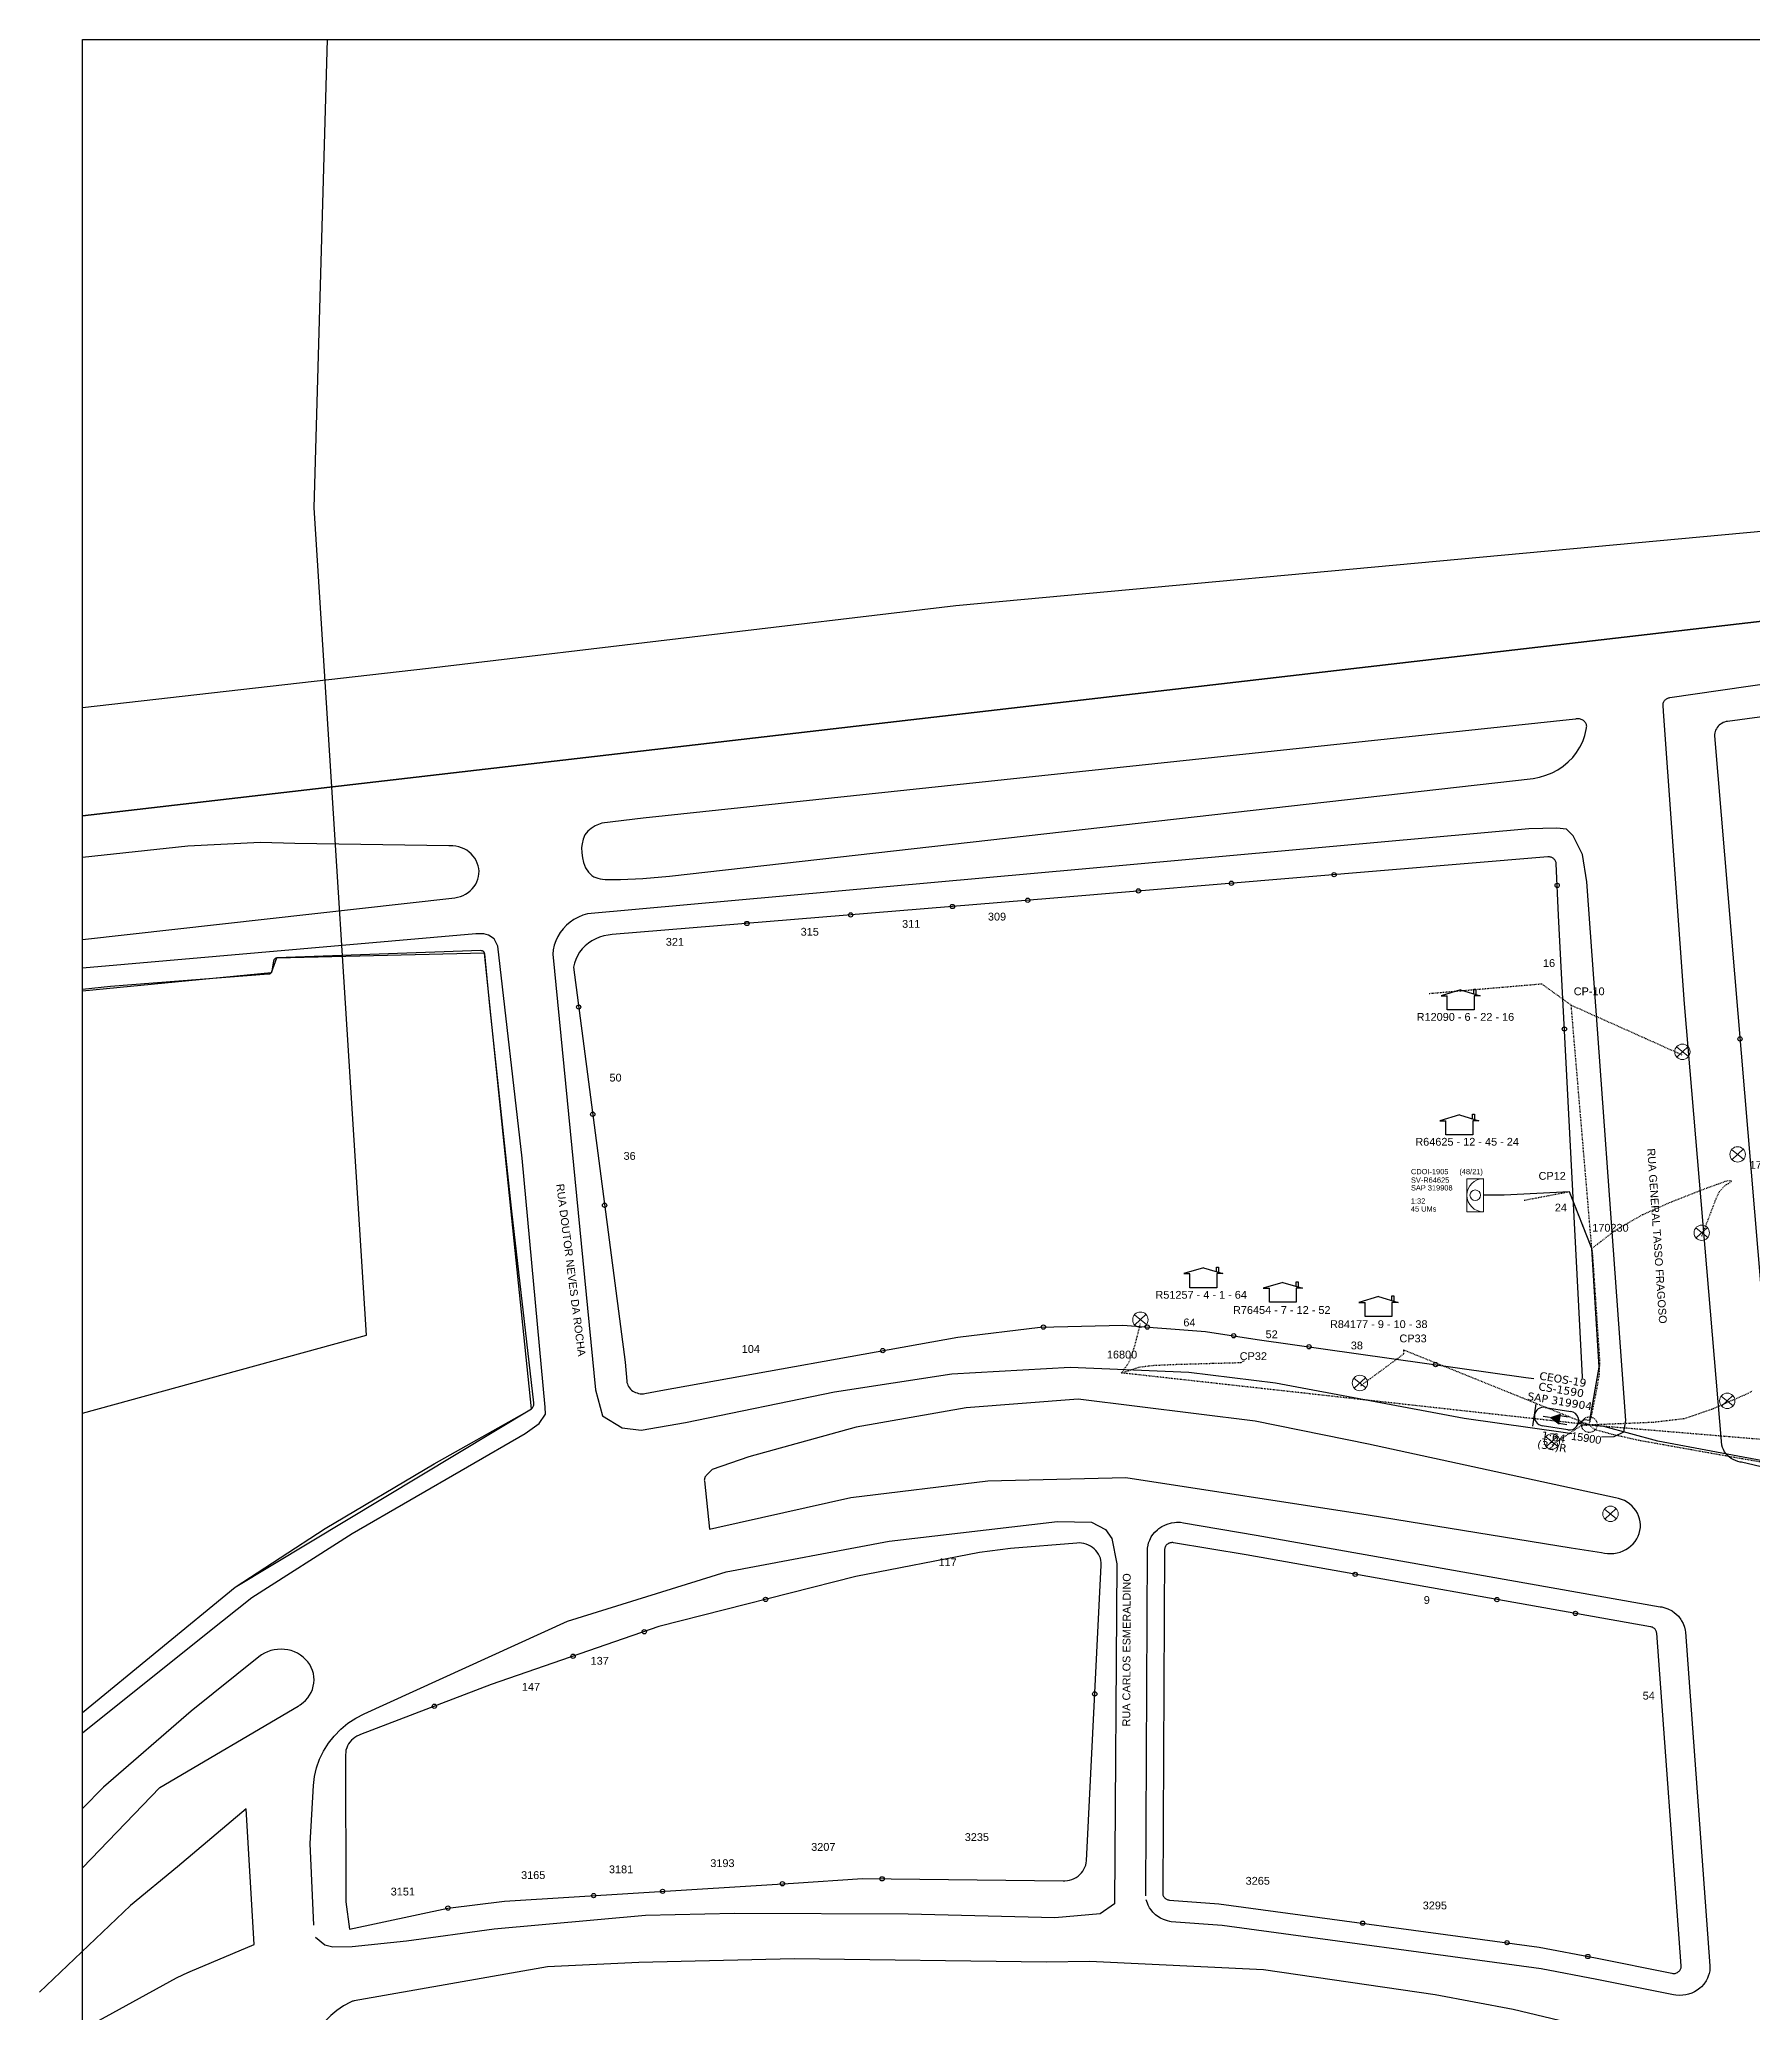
# Model space of a CAD drawing. Header units: metres. Extents: x -1339 to -841, y 9870 to 10292.
# Drawn here: x -1339 to -1119.5, y 10038.8 to 10291.6 of the extents above; entities that cross this region are included whole.
import ezdxf
from ezdxf.enums import TextEntityAlignment as Align

# ---------------------------------------------------------------- set-up
doc = ezdxf.new("R2010")
doc.units = ezdxf.units.M
doc.header["$LTSCALE"] = 0.001
doc.linetypes.add('PHANTOM2', pattern=[1.25, 0.625, -0.125, 0.125, -0.125, 0.125, -0.125])
doc.linetypes.add('UG', pattern=[3e-05, 1.5e-05, -5e-06, 0, -5e-06, 0, -5e-06])
for name, color, linetype in [('10.0 - Cartográfico', 252, 'Continuous'), ('10.0 - Cartográfico - Divisa', 252, 'Continuous'), ('10.1 - Número do Imóvel', 7, 'Continuous'), ('10.2 - Nome das Ruas', 252, 'Continuous'), ('10.3 - Caixas Subterrâneas', 5, 'Continuous'), ('10.7 - Imóveis (Survey)', 7, 'Continuous'), ('20.4-CEOS', 1, 'Continuous'), ('30.6 - Comprimento do cabo', 7, 'Continuous'), ('celulas gpon', 7, 'Continuous'), ('INTERV', 5, 'Continuous'), ('MUB_BAIRROS', 7, 'Continuous'), ('MUB_EDIFICACOES', 7, 'Continuous'), ('NOS_DE_INFRAESTRUTURA', 7, 'Continuous'), ('surveys', 7, 'Continuous')]:
    doc.layers.add(name, color=color, linetype=linetype)
for name, color, linetype, lineweight in [('10.4-Postes', 1, 'Continuous', 0), ("20.0-LEGENDA DOS CDO'S", 1, 'Continuous', 0), ('20.1-CDO_INTERIOR', 1, 'Continuous', 0)]:
    doc.layers.add(name, color=color, linetype=linetype, lineweight=lineweight)
for name, color, linetype, plot in [('10.4-Postes Sem Uso', 7, 'Continuous', False), ('10.5-Traçado Subterraneo', 40, 'Continuous', False), ('Surveys Sem Uso', 9, 'Continuous', False)]:
    doc.layers.add(name, color=color, linetype=linetype, plot=plot)
doc.styles.add('ARIAL', font='arial.ttf')
doc.styles.add('NORMOGRAFO', font='arial.ttf')
doc.styles.add('siredit', font='verdana.ttf')

# ---------------------------------------------------------------- blocks, each defined once
blk = doc.blocks.new('DV')
at = {"linetype": 'Continuous'}
blk.add_circle((0, 0), 0.00000275, dxfattribs=at)
blk = doc.blocks.new('PTPT')
at = {"layer": '10.4-Postes', "color": 1, "linetype": 'PHANTOM2'}
for points in [[(-0.0000079, 0.0000104), (0.0000075, -0.000002)], [(0.000007, 0.0000109), (-0.0000074, -0.0000025)]]:
    blk.add_lwpolyline(points, dxfattribs=at)
at = {"layer": '10.4-Postes', "color": 1}
blk.add_circle((-0.0000002, 0.0000042), 0.00000987, dxfattribs=at)
blk = doc.blocks.new('SURVEY_SURVEY')
for p, q in [((0, 0.0000254), (-0.0000251, 0.000018)), ((0, 0.0000254), (0.0000251, 0.000018)), ((0.0000169, 0.0000264), (0.0000195, 0.0000264)), ((0.0000169, 0.0000205), (0.0000169, 0.0000264)), ((0.0000195, 0.0000264), (0.0000195, 0.0000198)), ((-0.0000251, 0.000018), (-0.0000173, 0.000018)), ((-0.0000172, 0), (-0.0000172, 0.0000179)), ((0.0000172, 0), (-0.0000172, 0)), ((0.0000251, 0.000018), (0.0000172, 0.000018)), ((0.0000172, 0.000018), (0.0000172, 0))]:
    blk.add_line(p, q)
blk = doc.blocks.new('CDOI_CT_ESQ')
at = {"layer": '20.1-CDO_INTERIOR', "color": 0, "lineweight": 18}
blk.add_lwpolyline([(-2.12, -2.13), (-2.12, 2.12), (0, 2.12), (0.01, -2.13)], close=True, dxfattribs=at)
blk.add_circle((-1.06, 0), 0.68, dxfattribs=at)
blk.add_arc((0.01, 0), 2.13, 90.0276, 270.0276, dxfattribs=at)
at = {"layer": "20.0-LEGENDA DOS CDO'S", "color": 0, "style": 'ARIAL'}
for tag, p in [('CDO_N', (-9.3, 2.69)), ('SAP', (-9.3, 0.61)), ('SURVEY', (-9.3, 1.6)), ('1:XX', (-9.31, -1.08)), ('UMS', (-9.31, -2.09))]:
    blk.add_attdef(tag, p, '', height=0.68, rotation=359.9724, dxfattribs=at)
blk.add_attdef('FIBRAS_UTILIZADAS', text='', height=0.68, rotation=359.9724, dxfattribs=at).set_placement((-1.59, 2.69), align=Align.CENTER)
blk = doc.blocks.new('MHMX')
at = {"layer": '10.3 - Caixas Subterrâneas', "linetype": 'PHANTOM2'}
blk.add_circle((0, 0), 1, dxfattribs=at)
blk = doc.blocks.new('*U101')
at = {"layer": '20.4-CEOS', "color": 0}
for p, q in [((-4.54, 1.19), (-1.19, 1.19)), ((-1.19, -1.19), (-4.54, -1.19))]:
    blk.add_line(p, q, dxfattribs=at)
for points in [[(-5.73, -1.43), (-5.73, 1.44)], [(-3.79, 0), (-4.59, 0)], [(-2.47, 0.48), (-1.45, 0.48)], [(-2.47, -0.52), (-1.45, -0.52)]]:
    blk.add_lwpolyline(points, dxfattribs=at)
blk.add_lwpolyline([(-3.79, 0, 0, 1.47, 0), (-2.41, 0, 1.47, 1.47, 0)], format="xyseb", dxfattribs=at)
for centre, start, end in [((-4.54, 0), 90, 270), ((-1.19, 0), 270, 90)]:
    blk.add_arc(centre, 1.19, start, end, dxfattribs=at)
at = {"layer": '20.4-CEOS', "color": 7, "style": 'siredit'}
for tag, p in [('FID', (-2.86, 5.6)), ('LOCAL', (-2.86, 4.24)), ('SAP', (-2.81, 2.77)), ('RACIO_SPLITAGEM', (-2.86, -1.88)), ('RESERVA_FINAIS', (-2.86, -3.08))]:
    blk.add_attdef(tag, text='', height=1.01, dxfattribs=at).set_placement(p, align=Align.TOP_CENTER)

msp = doc.modelspace()

# ---------------------------------------------------------------- linework, layer by layer
at = {"layer": '10.0 - Cartográfico'}
for points in [[(-1333.54, 10205.98), (-1289.18, 10211.05), (-1221.6, 10219.05), (-1069.78, 10233.06), (-1059.53, 10234.06), (-1013.14, 10239.08), (-1013.18, 10242.18), (-1014.84, 10252.56), (-1019.17, 10280.96), (-1019.49, 10282.64), (-1021.77, 10282.62), (-1024.65, 10282.44), (-1043.74, 10279.42), (-1044.07, 10281.66), (-1044.47, 10291.6)], [(-1110.08, 10106.75), (-1120.88, 10109.29), (-1121.06, 10109.31), (-1121.36, 10109.39), (-1121.67, 10109.5), (-1121.95, 10109.63), (-1122.22, 10109.78), (-1122.46, 10109.97), (-1122.69, 10110.17), (-1122.9, 10110.4), (-1123.07, 10110.64), (-1123.22, 10110.9), (-1123.34, 10111.17), (-1123.42, 10111.46), (-1128.19, 10168.04), (-1130.88, 10205.49), (-1130.95, 10206.29), (-1130.95, 10206.39), (-1130.94, 10206.48), (-1130.92, 10206.57), (-1130.89, 10206.66), (-1130.85, 10206.75), (-1130.81, 10206.83), (-1130.75, 10206.91), (-1130.68, 10206.98), (-1130.6, 10207.04), (-1130.52, 10207.11), (-1130.43, 10207.15), (-1130.34, 10207.19), (-1130.25, 10207.23), (-1130.15, 10207.25), (-1130.07, 10207.26), (-1066.6, 10216.48)], [(-1261.66, 10191.8), (-1266.95, 10191.17), (-1267.82, 10190.84), (-1268.34, 10190.51), (-1268.76, 10190.16), (-1269.12, 10189.69), (-1269.37, 10189.11), (-1269.5, 10188.55), (-1269.55, 10188.07), (-1269.53, 10187.38), (-1269.44, 10186.73), (-1269.33, 10186.12), (-1269.04, 10185.44), (-1268.66, 10184.91), (-1268.47, 10184.68), (-1268.24, 10184.47), (-1267.99, 10184.32), (-1267.73, 10184.21), (-1267.46, 10184.13), (-1267.17, 10184.05), (-1266.88, 10184), (-1266.55, 10183.96), (-1264.58, 10183.94), (-1261.69, 10184.1), (-1258.29, 10184.38), (-1147.61, 10196.91), (-1146.77, 10197.08), (-1145.96, 10197.32), (-1145.17, 10197.64), (-1144.43, 10198.03), (-1143.74, 10198.49), (-1143.1, 10199.02), (-1142.52, 10199.61), (-1142.03, 10200.25), (-1141.6, 10200.93), (-1141.24, 10201.65), (-1140.97, 10202.4), (-1140.8, 10203.18), (-1140.76, 10203.39), (-1140.75, 10203.49), (-1140.74, 10203.59), (-1140.75, 10203.7), (-1140.78, 10203.8), (-1140.82, 10203.9), (-1140.86, 10204), (-1140.92, 10204.09), (-1140.98, 10204.18), (-1141.05, 10204.25), (-1141.13, 10204.32), (-1141.22, 10204.38), (-1141.32, 10204.44), (-1141.43, 10204.48), (-1141.54, 10204.51), (-1141.64, 10204.54), (-1141.76, 10204.55), (-1141.87, 10204.56), (-1141.98, 10204.55), (-1142.09, 10204.53), (-1142.17, 10204.5), (-1261.66, 10191.8)], [(-1114.48, 10205.31), (-1122.67, 10204.22), (-1122.87, 10204.19), (-1123.06, 10204.14), (-1123.25, 10204.06), (-1123.43, 10203.97), (-1123.59, 10203.86), (-1123.75, 10203.73), (-1123.89, 10203.59), (-1124.02, 10203.44), (-1124.12, 10203.28), (-1124.21, 10203.11), (-1124.27, 10202.93), (-1124.32, 10202.75), (-1124.34, 10202.56), (-1124.34, 10202.37), (-1117.53, 10121.05)], [(-1138.84, 10112.52), (-1137.21, 10112.6), (-1135.96, 10113.2), (-1135.7, 10114.62), (-1140.73, 10183.68), (-1141.27, 10187.17), (-1142.47, 10189.57), (-1143.34, 10190.39), (-1144.55, 10190.55), (-1148.14, 10190.47), (-1268.79, 10179.58), (-1269.39, 10179.39), (-1269.97, 10179.14), (-1270.53, 10178.84), (-1271.04, 10178.49), (-1271.51, 10178.09), (-1271.92, 10177.65), (-1272.3, 10177.17), (-1272.61, 10176.65), (-1272.86, 10176.1), (-1273.06, 10175.54), (-1273.18, 10174.96), (-1273.24, 10174.38)], [(-1333.54, 10176.27), (-1286.2, 10181.58), (-1285.82, 10181.61), (-1285.45, 10181.68), (-1285.09, 10181.77), (-1284.74, 10181.91), (-1284.42, 10182.08), (-1284.1, 10182.28), (-1283.82, 10182.51), (-1283.56, 10182.77), (-1283.33, 10183.05), (-1283.13, 10183.34), (-1282.96, 10183.66), (-1282.84, 10183.99), (-1282.76, 10184.34), (-1282.71, 10184.68), (-1282.7, 10185.03), (-1282.73, 10185.38), (-1282.81, 10185.73), (-1282.92, 10186.06), (-1283.06, 10186.38), (-1283.24, 10186.69), (-1283.46, 10186.97), (-1283.7, 10187.24), (-1283.98, 10187.48), (-1284.28, 10187.7), (-1284.61, 10187.87), (-1284.95, 10188.02), (-1285.3, 10188.15), (-1285.68, 10188.22), (-1286.05, 10188.26), (-1286.43, 10188.28), (-1286.56, 10188.27), (-1306.3, 10188.59), (-1310.71, 10188.68), (-1320.03, 10188.21)], [(-1320.03, 10188.21), (-1333.54, 10186.78)], [(-1141.32, 10120.02), (-1141.31, 10120.07), (-1141.29, 10120.16), (-1141.29, 10120.25), (-1144.33, 10179.34), (-1144.66, 10185.99), (-1144.66, 10186.04), (-1144.67, 10186.13), (-1144.7, 10186.22), (-1144.73, 10186.31), (-1144.78, 10186.4), (-1144.83, 10186.48), (-1144.89, 10186.55), (-1144.97, 10186.62), (-1145.05, 10186.68), (-1145.12, 10186.73), (-1145.21, 10186.77), (-1145.31, 10186.81), (-1145.41, 10186.83), (-1145.51, 10186.85), (-1145.61, 10186.86), (-1145.71, 10186.86), (-1209.01, 10181.58), (-1265.62, 10176.89), (-1266.17, 10176.84), (-1266.71, 10176.72), (-1267.25, 10176.56), (-1267.75, 10176.35), (-1268.24, 10176.09), (-1268.69, 10175.79), (-1269.11, 10175.44), (-1269.48, 10175.06), (-1269.81, 10174.64), (-1270.08, 10174.19), (-1270.3, 10173.71), (-1270.48, 10173.22), (-1270.59, 10172.72)], [(-1274.21, 10116.35), (-1277.17, 10148.24), (-1277.17, 10148.26), (-1280.3, 10175.43), (-1280.76, 10176.36), (-1281.48, 10176.83), (-1282.09, 10176.99), (-1283.13, 10176.98), (-1333.54, 10172.59)], [(-1333.54, 10077.21), (-1313.96, 10093.29), (-1302.43, 10100.78), (-1288.44, 10109.1), (-1276.14, 10116.02), (-1276.08, 10116.06), (-1275.99, 10116.13), (-1275.92, 10116.19), (-1275.86, 10116.26), (-1275.8, 10116.34), (-1275.76, 10116.43), (-1275.72, 10116.52), (-1275.69, 10116.61), (-1275.68, 10116.7), (-1275.68, 10116.8), (-1275.68, 10116.89), (-1278.5, 10141.44), (-1281.33, 10167.76), (-1281.96, 10174.45), (-1281.98, 10174.49), (-1282, 10174.54), (-1282.02, 10174.58), (-1282.04, 10174.63), (-1282.07, 10174.66), (-1282.1, 10174.7), (-1282.13, 10174.74), (-1282.18, 10174.76), (-1282.22, 10174.79), (-1282.27, 10174.81), (-1282.32, 10174.82), (-1282.37, 10174.83), (-1282.47, 10174.84), (-1288.38, 10174.65), (-1308.62, 10173.9), (-1308.67, 10173.89), (-1308.72, 10173.88), (-1308.76, 10173.86), (-1308.81, 10173.84), (-1308.85, 10173.81), (-1308.89, 10173.77), (-1308.93, 10173.75), (-1308.98, 10173.67), (-1309.01, 10173.62), (-1309.01, 10173.57), (-1309.03, 10173.52), (-1309.25, 10172.2), (-1309.26, 10172.15), (-1309.28, 10172.11), (-1309.3, 10172.06), (-1309.33, 10172.02), (-1309.35, 10171.98), (-1309.39, 10171.94), (-1309.43, 10171.92), (-1309.47, 10171.89), (-1309.51, 10171.86), (-1309.56, 10171.84), (-1309.61, 10171.83), (-1309.65, 10171.82), (-1309.7, 10171.81), (-1329.94, 10170.24), (-1333.54, 10169.86)], [(-1273.24, 10174.38), (-1267.77, 10118.56), (-1266.89, 10115.23), (-1264.34, 10113.7), (-1261.93, 10113.39), (-1256.23, 10114.39), (-1237.14, 10118.32), (-1222.12, 10120.62), (-1206.93, 10121.47), (-1191.73, 10120.84), (-1180.61, 10119.44), (-1156.43, 10114.92), (-1143.45, 10113.08), (-1142.64, 10112.96)], [(-1270.59, 10172.72), (-1263.99, 10122.09), (-1263.77, 10119.69), (-1263.74, 10119.51), (-1263.69, 10119.33), (-1263.62, 10119.15), (-1263.53, 10118.97), (-1263.42, 10118.81), (-1263.29, 10118.67), (-1263.15, 10118.54), (-1262.99, 10118.41), (-1262.82, 10118.31), (-1262.64, 10118.23), (-1262.44, 10118.16), (-1262.25, 10118.1), (-1262.05, 10118.07), (-1261.85, 10118.06), (-1261.64, 10118.07), (-1261.44, 10118.1), (-1259.4, 10118.48), (-1221.34, 10125.31), (-1210.8, 10126.59), (-1200.17, 10126.83), (-1189.58, 10126.05), (-1182.97, 10125.03), (-1148.52, 10120.16), (-1147.51, 10120.03)], [(-1333.54, 10074.6), (-1317.44, 10087.47), (-1311.82, 10091.94), (-1298.98, 10100.15), (-1276.79, 10112.97), (-1275, 10114.25), (-1274.2, 10115.43), (-1274.21, 10116.35)], [(-1137.04, 10104.74), (-1168.69, 10111.58), (-1183.22, 10114.56), (-1205.93, 10117.35), (-1220.25, 10116.27), (-1234.37, 10113.8), (-1248.14, 10109.99), (-1252.83, 10108.35), (-1253.58, 10107.59), (-1253.63, 10107.52), (-1253.69, 10107.45), (-1253.74, 10107.36), (-1253.78, 10107.27), (-1253.8, 10107.18), (-1253.82, 10107.08), (-1253.83, 10106.99), (-1253.82, 10106.9), (-1253.16, 10100.69), (-1252.24, 10100.94), (-1235.03, 10104.77), (-1217.48, 10106.91), (-1199.8, 10107.34), (-1168.73, 10102.56), (-1142.73, 10098.31), (-1138.86, 10097.71), (-1138.46, 10097.62), (-1138.06, 10097.57), (-1137.65, 10097.57), (-1137.24, 10097.59), (-1136.84, 10097.67), (-1136.44, 10097.77), (-1136.07, 10097.92), (-1135.71, 10098.1), (-1135.38, 10098.31), (-1135.06, 10098.56), (-1134.78, 10098.84), (-1134.53, 10099.14), (-1134.32, 10099.46), (-1134.15, 10099.81), (-1134.01, 10100.16), (-1133.92, 10100.53), (-1133.86, 10100.91), (-1133.86, 10101.28), (-1133.89, 10101.66), (-1133.96, 10102.03), (-1134.09, 10102.4), (-1134.24, 10102.74), (-1134.44, 10103.08), (-1134.68, 10103.39), (-1134.93, 10103.67), (-1135.24, 10103.94), (-1135.56, 10104.16), (-1135.91, 10104.37), (-1136.28, 10104.53), (-1136.66, 10104.65), (-1137.04, 10104.74)], [(-1303.89, 10049.96), (-1304.33, 10060.41), (-1303.92, 10067.85), (-1303.79, 10069), (-1303.52, 10070.12), (-1303.13, 10071.22), (-1302.62, 10072.27), (-1302, 10073.27), (-1301.26, 10074.2), (-1300.42, 10075.06), (-1299.5, 10075.83), (-1298.48, 10076.5), (-1297.43, 10077.06), (-1271.34, 10088.93), (-1251.03, 10095.25), (-1230.13, 10099.18), (-1208.57, 10101.68), (-1204.2, 10101.61), (-1202.39, 10100.68), (-1201.58, 10099.53), (-1200.97, 10096.27), (-1201.25, 10052.69), (-1203.11, 10051.42), (-1208.89, 10050.89), (-1227.69, 10051.37), (-1249.97, 10051.46), (-1261.36, 10051.22), (-1280.76, 10049.44), (-1292, 10047.93), (-1298.97, 10047.17), (-1301.42, 10047.15), (-1302.47, 10047.42), (-1303.64, 10048.37)], [(-1197.25, 10053.72), (-1197.25, 10053.98), (-1197.01, 10097.97), (-1197.01, 10098.28), (-1196.94, 10098.64), (-1196.88, 10098.97), (-1196.74, 10099.29), (-1196.56, 10099.72), (-1196.33, 10100.02), (-1196.1, 10100.34), (-1195.73, 10100.64), (-1195.58, 10100.78), (-1195.2, 10101.04), (-1194.81, 10101.23), (-1194.49, 10101.36), (-1193.94, 10101.53), (-1193.55, 10101.56), (-1193.32, 10101.59), (-1192.78, 10101.59), (-1192.41, 10101.53), (-1183.08, 10099.96), (-1131.3, 10090.76), (-1131.11, 10090.74), (-1130.71, 10090.63), (-1130.32, 10090.49), (-1129.79, 10090.23), (-1129.48, 10089.98), (-1129.32, 10089.86), (-1128.98, 10089.54), (-1128.69, 10089.15), (-1128.58, 10088.98), (-1128.37, 10088.64), (-1128.2, 10088.13), (-1128.12, 10087.77), (-1128.09, 10087.52), (-1124.95, 10044.75), (-1124.94, 10044.49), (-1124.97, 10044.12), (-1125.05, 10043.76), (-1125.15, 10043.43), (-1125.25, 10043.18), (-1125.41, 10042.84), (-1125.71, 10042.42), (-1126.03, 10042.07), (-1126.25, 10041.89), (-1126.56, 10041.63), (-1126.91, 10041.44), (-1127.28, 10041.25), (-1127.68, 10041.13), (-1128.04, 10041.03), (-1128.43, 10040.99), (-1128.83, 10040.95), (-1129.32, 10040.99), (-1129.61, 10041.03), (-1139.45, 10043), (-1146.56, 10044.38), (-1187.47, 10049.92), (-1194, 10050.4), (-1194.18, 10050.45), (-1194.46, 10050.5), (-1194.98, 10050.69), (-1195.34, 10050.86), (-1195.69, 10051.07), (-1195.99, 10051.31), (-1196.33, 10051.62), (-1196.56, 10051.92), (-1196.76, 10052.19), (-1196.92, 10052.53), (-1197.04, 10052.78), (-1197.19, 10053.23)], [(-1299.75, 10052.96), (-1299.28, 10049.45), (-1286.69, 10052.16), (-1279.44, 10053.04), (-1262.25, 10054.11), (-1242.4, 10055.36), (-1233.56, 10055.93), (-1207.82, 10055.65), (-1207.61, 10055.65), (-1207.3, 10055.68), (-1207.01, 10055.75), (-1206.72, 10055.83), (-1206.44, 10055.95), (-1206.18, 10056.09), (-1205.93, 10056.26), (-1205.7, 10056.45), (-1205.5, 10056.67), (-1205.32, 10056.9), (-1205.17, 10057.14), (-1205.04, 10057.4), (-1204.95, 10057.67), (-1204.88, 10057.95), (-1204.86, 10058.23), (-1202.95, 10096.1), (-1202.95, 10096.15), (-1202.95, 10096.43), (-1203, 10096.71), (-1203.07, 10096.99), (-1203.17, 10097.26), (-1203.3, 10097.51), (-1203.46, 10097.75), (-1203.64, 10097.98), (-1203.85, 10098.19), (-1204.08, 10098.37), (-1204.34, 10098.53), (-1204.6, 10098.67), (-1204.89, 10098.78), (-1205.18, 10098.86), (-1205.48, 10098.91), (-1205.79, 10098.94), (-1206.09, 10098.93), (-1214.6, 10098.22), (-1218.56, 10097.71), (-1234.41, 10094.64), (-1259.67, 10088.22), (-1281.16, 10080.79), (-1297.89, 10074.38), (-1298.07, 10074.31), (-1298.36, 10074.18), (-1298.61, 10074.03), (-1298.85, 10073.85), (-1299.06, 10073.65), (-1299.25, 10073.43), (-1299.41, 10073.19), (-1299.56, 10072.94), (-1299.66, 10072.67), (-1299.75, 10072.39), (-1299.79, 10072.11), (-1299.81, 10071.83), (-1299.75, 10052.96)], [(-1195.08, 10053.99), (-1195.07, 10053.9), (-1195.04, 10053.81), (-1195, 10053.72), (-1194.96, 10053.64), (-1194.9, 10053.56), (-1194.84, 10053.48), (-1194.77, 10053.41), (-1194.69, 10053.35), (-1194.6, 10053.3), (-1194.52, 10053.25), (-1194.42, 10053.22), (-1194.32, 10053.2), (-1194.19, 10053.18), (-1187.9, 10052.71), (-1146.81, 10047.15), (-1139.6, 10045.76), (-1129.81, 10043.8), (-1129.71, 10043.78), (-1129.61, 10043.77), (-1129.5, 10043.78), (-1129.4, 10043.79), (-1129.31, 10043.82), (-1129.21, 10043.85), (-1129.12, 10043.9), (-1129.04, 10043.94), (-1128.96, 10044.01), (-1128.88, 10044.07), (-1128.81, 10044.14), (-1128.76, 10044.23), (-1128.72, 10044.31), (-1128.68, 10044.4), (-1128.65, 10044.49), (-1128.63, 10044.58), (-1128.63, 10044.68), (-1128.63, 10044.74), (-1131.76, 10087.37), (-1131.77, 10087.46), (-1131.79, 10087.56), (-1131.83, 10087.65), (-1131.87, 10087.73), (-1131.92, 10087.82), (-1131.98, 10087.9), (-1132.05, 10087.96), (-1132.13, 10088.02), (-1132.21, 10088.08), (-1132.3, 10088.13), (-1132.4, 10088.16), (-1132.5, 10088.19), (-1132.55, 10088.2), (-1184.37, 10097.4), (-1193.69, 10098.97), (-1193.79, 10098.98), (-1193.9, 10098.98), (-1194, 10098.97), (-1194.1, 10098.96), (-1194.2, 10098.93), (-1194.29, 10098.9), (-1194.38, 10098.85), (-1194.46, 10098.79), (-1194.54, 10098.73), (-1194.62, 10098.67), (-1194.67, 10098.58), (-1194.73, 10098.51), (-1194.77, 10098.42), (-1194.81, 10098.33), (-1194.82, 10098.24), (-1194.84, 10098.15), (-1194.84, 10098.09), (-1195.08, 10054.09), (-1195.08, 10053.99)], [(-1333.54, 10057.3), (-1323.61, 10067.61), (-1305.9, 10078.02), (-1305.81, 10078.08), (-1305.71, 10078.15), (-1305.61, 10078.22), (-1305.26, 10078.48), (-1304.95, 10078.76), (-1304.66, 10079.08), (-1304.42, 10079.43), (-1304.22, 10079.79), (-1304.06, 10080.18), (-1303.94, 10080.57), (-1303.87, 10080.98), (-1303.84, 10081.4), (-1303.87, 10081.8), (-1303.93, 10082.21), (-1304.05, 10082.6), (-1304.21, 10082.99), (-1304.4, 10083.36), (-1304.64, 10083.7), (-1304.93, 10084.02), (-1305.24, 10084.32), (-1305.58, 10084.57), (-1305.96, 10084.8), (-1306.35, 10084.99), (-1306.76, 10085.14), (-1307.19, 10085.24), (-1307.63, 10085.31), (-1308.07, 10085.33), (-1308.52, 10085.31), (-1308.95, 10085.25), (-1309.38, 10085.14), (-1309.8, 10085), (-1310.2, 10084.81), (-1310.56, 10084.59), (-1310.91, 10084.33)], [(-1310.91, 10084.33), (-1319.61, 10077.4), (-1330.85, 10067.66), (-1333.54, 10064.93)], [(-1333.54, 10036.58), (-1321.46, 10043.2), (-1319.92, 10043.94), (-1319.9, 10043.95), (-1319.72, 10044.02), (-1311.53, 10047.5), (-1312.54, 10064.89), (-1321.33, 10057.43), (-1327.38, 10052.5), (-1339.04, 10041.38)], [(-1119.46, 10031.83), (-1150.18, 10039.15), (-1160.14, 10041.03), (-1182.17, 10044.23), (-1204.45, 10045.29), (-1209.96, 10045.21), (-1242.32, 10045.64), (-1262.23, 10045.16), (-1273.94, 10044.63), (-1298.72, 10040.26), (-1298.84, 10040.24), (-1298.91, 10040.21), (-1299.16, 10040.1), (-1300.08, 10039.61), (-1300.93, 10039.04), (-1301.71, 10038.39), (-1302.41, 10037.66), (-1303.02, 10036.88), (-1303.55, 10036.03)]]:
    msp.add_lwpolyline(points, dxfattribs=at)
at = {"layer": '10.5-Traçado Subterraneo', "linetype": 'UG'}
for points in [[(-1160.92, 10169.36), (-1146.52, 10170.59), (-1142.72, 10167.86)], [(-1140.08, 10136.67), (-1142.72, 10167.86)], [(-1142.72, 10167.86), (-1133.18, 10163.59)], [(-1133.18, 10163.59), (-1128.45, 10161.46)], [(-1142.94, 10143.93), (-1148.77, 10142.82)], [(-1140.08, 10136.67), (-1142.94, 10143.93)], [(-1140.08, 10136.67), (-1139.34, 10137.25), (-1137.14, 10138.95), (-1133.6, 10141.01), (-1130.11, 10142.56), (-1125.82, 10144.25), (-1123.83, 10144.98), (-1122.69, 10145.39), (-1122.11, 10145.33)], [(-1125.97, 10138.27), (-1124.14, 10143.07), (-1123.74, 10143.94), (-1123.05, 10144.71), (-1122.84, 10144.86), (-1122.57, 10144.99), (-1122.11, 10145.33)], [(-1140.08, 10136.67), (-1139.99, 10135.77), (-1139.09, 10122.36), (-1139.15, 10120.54), (-1139.51, 10118.43), (-1140.12, 10115.41), (-1140.24, 10114.97), (-1140.45, 10114.08)], [(-1198.64, 10124.21), (-1198.22, 10125.9), (-1198.04, 10126.57), (-1197.92, 10127.13)], [(-1200.37, 10120.73), (-1199.82, 10121.47), (-1199.47, 10121.98), (-1199.15, 10122.7), (-1198.64, 10124.23), (-1198.64, 10124.21)], [(-1164.23, 10123.67), (-1164.22, 10123.13), (-1168.49, 10119.98)], [(-1140.45, 10114.08), (-1164.23, 10123.67)], [(-1200.37, 10120.73), (-1199.45, 10121.03), (-1198.12, 10121.48), (-1196.32, 10121.7), (-1193.74, 10121.82), (-1188.59, 10121.97), (-1185.17, 10122.06), (-1185, 10122.06), (-1184.52, 10122.36)], [(-1140.45, 10114.08), (-1200.37, 10120.73)], [(-1168.49, 10119.98), (-1169.78, 10119.02)], [(-1140.45, 10114.08), (-1139.48, 10114.13), (-1132.17, 10114.43), (-1128.17, 10114.9), (-1124.48, 10116.17), (-1120.57, 10117.9), (-1119.84, 10118.24), (-1119.48, 10118.44)], [(-1143.87, 10112.38), (-1141.43, 10113.99), (-1140.45, 10114.08)], [(-1140.45, 10114.08), (-1139.73, 10113.5), (-1137.32, 10112.85), (-1134.07, 10112.12), (-1127.53, 10110.95), (-1120.83, 10109.76), (-1111.26, 10108.14), (-1110.33, 10108.02), (-1107.54, 10107.46), (-1086.27, 10103.49), (-1086.27, 10103.49), (-1086.27, 10103.49)], [(-1140.45, 10114.08), (-1112.06, 10111.72)], [(-1145.17, 10111.52), (-1143.87, 10112.38)]]:
    msp.add_lwpolyline(points, dxfattribs=at)
at = {"layer": 'celulas gpon', "color": 116, "linetype": 'Continuous'}
msp.add_lwpolyline([(-1333.54, 10115.56), (-1297.13, 10125.56), (-1303.84, 10231.57), (-1302.12, 10291.6)], dxfattribs=at)
at = {"layer": 'INTERV', "color": 0, "ltscale": 25}
for points in [[(-1142.94, 10143.93), (-1151.32, 10143.5), (-1153.96, 10143.5)], [(-1141.81, 10114.23), (-1141.05, 10114.75), (-1140.35, 10114.68), (-1139.12, 10121.45), (-1140.08, 10136.67), (-1142.94, 10143.93)], [(-1078.77, 10102.14), (-1086.26, 10103.49), (-1131.64, 10111.99), (-1138.54, 10113.87), (-1141.81, 10114.23)]]:
    msp.add_lwpolyline(points, dxfattribs=at)
at = {"layer": 'MUB_BAIRROS', "color": 10, "linetype": 'Continuous'}
for points in [[(-1333.54, 10192.1), (-887.87, 10243.75), (-841.42, 10249.12)], [(-841.42, 10249.12), (-887.87, 10243.75), (-1333.54, 10192.1)]]:
    msp.add_lwpolyline(points, dxfattribs=at)
at = {"layer": 'MUB_EDIFICACOES', "color": 222, "linetype": 'Continuous'}
msp.add_lwpolyline([(-1333.54, 10077.21), (-1313.96, 10093.29), (-1275.99, 10116.13), (-1282, 10174.54), (-1308.67, 10173.89), (-1309.35, 10171.98), (-1333.54, 10169.67)], dxfattribs=at)
at = {"layer": 'NOS_DE_INFRAESTRUTURA'}
msp.add_lwpolyline([(-1333.54, 10291.6), (-841.42, 10291.6), (-841.42, 9869.52), (-1333.54, 9869.52)], close=True, dxfattribs=at)

# ---------------------------------------------------------------- block references
at = {"layer": '10.0 - Cartográfico - Divisa', "color": 255, "xscale": 100000, "yscale": 100000, "zscale": 100000}
for p in [(-1173.11, 10184.58), (-1198.19, 10182.49), (-1186.27, 10183.48), (-1144.52, 10183.2), (-1235.07, 10179.42), (-1222.03, 10180.5), (-1212.37, 10181.3), (-1248.37, 10178.32), (-1269.93, 10167.62), (-1143.59, 10164.8), (-1121.09, 10163.53), (-1268.13, 10153.88), (-1266.61, 10142.22), (-1210.36, 10126.6), (-1197.05, 10126.6), (-1230.95, 10123.59), (-1185.98, 10125.49), (-1176.33, 10124.09), (-1160.1, 10121.8), (-1170.41, 10094.92), (-1245.97, 10091.7), (-1152.24, 10091.69), (-1142.18, 10089.91), (-1261.53, 10087.57), (-1270.64, 10084.43), (-1288.43, 10078.01), (-1203.78, 10079.6), (-1243.81, 10055.27), (-1231.04, 10055.9), (-1268.01, 10053.75), (-1259.17, 10054.3), (-1286.69, 10052.16), (-1169.45, 10050.22), (-1150.95, 10047.72), (-1140.59, 10045.95)]:
    msp.add_blockref('DV', p, dxfattribs=at)
at = {"layer": '10.3 - Caixas Subterrâneas'}
msp.add_blockref('MHMX', (-1140.4, 10114.1), dxfattribs=at)
at = {"layer": '10.4-Postes Sem Uso', "color": 1, "xscale": 100000, "yscale": 100000, "zscale": 100000}
for p in [(-1128.45, 10161.46), (-1121.37, 10148.31), (-1125.97, 10138.27), (-1197.92, 10127.13), (-1169.78, 10119.02), (-1122.7, 10116.73), (-1145.17, 10111.52), (-1137.67, 10102.25)]:
    msp.add_blockref('PTPT', p, dxfattribs=at)
at = {"layer": '20.1-CDO_INTERIOR', "color": 7}
msp.add_blockref('CDOI_CT_ESQ', (-1153.96, 10143.5), dxfattribs=at).add_auto_attribs({'CDO_N': 'CDOI-1905', 'FIBRAS_UTILIZADAS': '(48/21)', 'SURVEY': 'SV-R64625', 'SAP': 'SAP 319908', '1:XX': '1:32', 'UMS': '45 UMs'})
at = {"layer": '30.6 - Comprimento do cabo', "color": 5}
ref = msp.add_blockref('*U101', (-1141.77, 10114.41), dxfattribs=dict(at, rotation=350.7246640413577))
ref.add_attrib('FID', 'CEOS-19', dxfattribs={"layer": '20.4-CEOS', "color": 7, "height": 1.01, "rotation": 350.7247, "style": 'siredit'}).set_placement((-1143.7, 10120.4), align=Align.TOP_CENTER)
ref.add_attrib('LOCAL', 'CS-1590', dxfattribs={"layer": '20.4-CEOS', "color": 7, "height": 1.01, "rotation": 350.7247, "style": 'siredit'}).set_placement((-1143.92, 10119.06), align=Align.TOP_CENTER)
ref.add_attrib('SAP', 'SAP 319904', dxfattribs={"layer": '20.4-CEOS', "color": 7, "height": 1.01, "rotation": 350.7247, "style": 'siredit'}).set_placement((-1144.1, 10117.6), align=Align.TOP_CENTER)
ref.add_attrib('RACIO_SPLITAGEM', '1:64', dxfattribs={"layer": '20.4-CEOS', "color": 7, "height": 1.01, "rotation": 350.7247, "style": 'siredit'}).set_placement((-1144.9, 10113.01), align=Align.TOP_CENTER)
ref.add_attrib('RESERVA_FINAIS', '(32)R', dxfattribs={"layer": '20.4-CEOS', "color": 7, "height": 1.01, "rotation": 350.7247, "style": 'siredit'}).set_placement((-1145.1, 10111.84), align=Align.TOP_CENTER)
at = {"layer": 'surveys', "color": 255, "xscale": 100000, "yscale": 100000, "zscale": 100000}
msp.add_blockref('SURVEY_SURVEY', (-1157.06, 10151.25), dxfattribs=at)
at = {"layer": 'Surveys Sem Uso', "color": 0, "xscale": 100000, "yscale": 100000, "zscale": 100000}
for p in [(-1156.89, 10167.26), (-1189.87, 10131.65), (-1179.68, 10129.78), (-1167.42, 10127.97)]:
    msp.add_blockref('SURVEY_SURVEY', p, dxfattribs=at)

# ---------------------------------------------------------------- texts
at = {"layer": '10.1 - Número do Imóvel', "color": 255, "style": 'ARIAL'}
for s, p in [('309', (-1217.48, 10178.7)), ('315', (-1241.48, 10176.76)), ('311', (-1228.48, 10177.77)), ('321', (-1258.76, 10175.47)), ('16', (-1146.34, 10172.75)), ('50', (-1265.98, 10158.07)), ('36', (-1264.18, 10148.04)), ('17', (-1119.85, 10146.9)), ('24', (-1144.82, 10141.42)), ('64', (-1192.43, 10126.7)), ('52', (-1181.89, 10125.18)), ('104', (-1249.03, 10123.3)), ('38', (-1170.97, 10123.75)), ('117', (-1223.81, 10095.97)), ('9', (-1161.62, 10091.13)), ('137', (-1268.4, 10083.34)), ('147', (-1277.21, 10080.01)), ('54', (-1133.56, 10078.87)), ('3207', (-1240.13, 10059.49)), ('3235', (-1220.45, 10060.75)), ('3193', (-1253.06, 10057.41)), ('3165', (-1277.31, 10055.88)), ('3181', (-1266.05, 10056.62)), ('3265', (-1184.45, 10055.15)), ('3151', (-1294.02, 10053.77)), ('3295', (-1161.75, 10051.99))]:
    msp.add_text(s, height=1, dxfattribs=at).set_placement(p)
at = {"layer": '10.2 - Nome das Ruas', "style": 'ARIAL'}
for s, rotation, p in [('RUA GENERAL TASSO FRAGOSO', 273.9122, (-1132.98, 10149.47)), ('RUA DOUTOR NEVES DA ROCHA', 277.2267, (-1272.81, 10144.9)), ('RUA CARLOS ESMERALDINO', 89.8321, (-1199.24, 10075.42))]:
    msp.add_text(s, height=1, rotation=rotation, dxfattribs=at).set_placement(p)
at = {"layer": '10.3 - Caixas Subterrâneas', "style": 'ARIAL'}
for s, p in [('CP-10', (-1140.42, 10169.63)), ('CP12', (-1145.16, 10145.98)), ('170230', (-1137.69, 10139.33)), ('16800', (-1200.29, 10123.08)), ('CP33', (-1162.99, 10125.15)), ('CP32', (-1183.46, 10122.88))]:
    msp.add_text(s, height=1, dxfattribs=at).set_placement(p, align=Align.MIDDLE_CENTER)
msp.add_text('15900', height=1, rotation=351.6109, dxfattribs=at).set_placement((-1140.79, 10112.39), align=Align.MIDDLE_CENTER)
at = {"layer": '10.7 - Imóveis (Survey)', "style": 'ARIAL'}
msp.add_text('R12090 - 6 - 22 - 16', height=1, dxfattribs=at).set_placement((-1162.53, 10165.85))
at = {"layer": '10.7 - Imóveis (Survey)', "color": 0}
for s, style, p in [('R64625 - 12 - 45 - 24', 'NORMOGRAFO', (-1162.7, 10149.85)), ('R51257 - 4 - 1 - 64', 'ARIAL', (-1196.01, 10130.24)), ('R76454 - 7 - 12 - 52', 'ARIAL', (-1186.07, 10128.29)), ('R84177 - 9 - 10 - 38', 'ARIAL', (-1173.64, 10126.48))]:
    msp.add_text(s, height=1, dxfattribs=dict(at, style=style)).set_placement(p)

doc.saveas('drawing.dxf')
